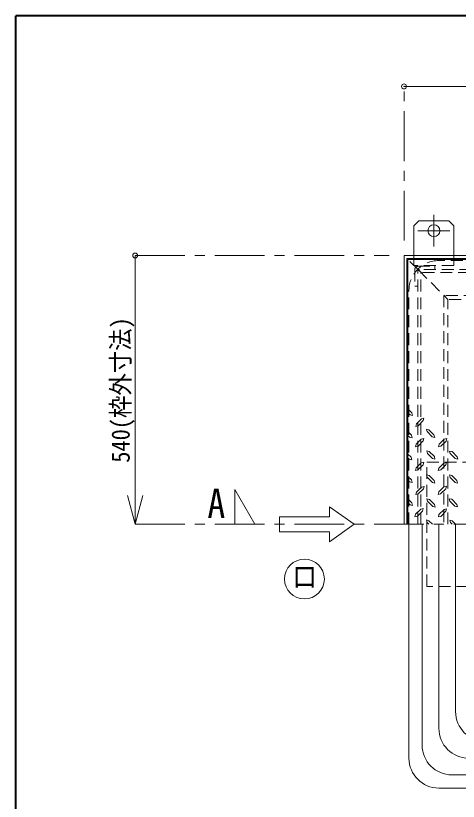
# Model space of a CAD drawing. Units: millimetres at full size, sheet at 1:10; details may follow other scales. Extents: x -2046 to 2004, y -1334 to 1476.
# Drawn here: x -2046 to -1601, y 687 to 1476 of the extents above; entities that cross this region are included whole.
import ezdxf
from ezdxf.enums import TextEntityAlignment as Align

# ---------------------------------------------------------------- set-up
doc = ezdxf.new("R2010")
doc.units = ezdxf.units.MM
doc.header["$LTSCALE"] = 10
doc.header["$PDMODE"] = 32
doc.header["$PDSIZE"] = 5
doc.linetypes.add('CHAIN1', pattern=[8, 5, -1, 1, -1])
doc.linetypes.add('DASHED1', pattern=[1.8, 1.2, -0.6])
doc.layers.add('0-0_ﾚｲﾔ1', color=4, linetype='Continuous', lineweight=9)
doc.styles.add('ＭＳ ゴシック', font='')
doc.styles.get('ＭＳ ゴシック').set_extended_font_data('MS Gothic')

msp = doc.modelspace()

# ---------------------------------------------------------------- linework, layer by layer
at = {"layer": '0-0_ﾚｲﾔ1', "color": 1, "lineweight": 40}
for p in [(-2045.72, -1333.73), (2004.28, 1476.27)]:
    msp.add_line(p, (-2045.72, 1476.27), dxfattribs=at)
at = {"layer": '0-0_ﾚｲﾔ1', "linetype": 'CHAIN1'}
for p, q in [((-1655.72, 1250.27), (-1655.72, 1405.27)), ((-1625.72, 1276.27), (-1625.72, 1244.27)), ((-1641.72, 1260.27), (-1609.72, 1260.27)), ((-1925.72, 1235.27), (-1670.72, 1235.27)), ((-1925.72, 965.27), (-370.72, 965.27))]:
    msp.add_line(p, q, dxfattribs=at)
at = {"layer": '0-0_ﾚｲﾔ1'}
for p, q in [((-715.72, 1405.27), (-1655.72, 1405.27)), ((-1640.72, 1270.27), (-1645.72, 1265.27)), ((-1645.72, 1265.27), (-1645.72, 1235.27)), ((-1640.72, 1270.27), (-1610.72, 1270.27)), ((-1605.72, 1265.27), (-1610.72, 1270.27)), ((-1605.72, 1265.27), (-1605.72, 1235.27)), ((-1925.72, 965.27), (-1925.72, 1235.27)), ((-1647.82, 1077.13), (-1651.72, 1081.18)), ((-1649.67, 1075.2), (-1651.72, 1077.25)), ((-1649.67, 1075.2), (-1647.1, 1074.56)), ((-1647.82, 1077.13), (-1647.1, 1074.56)), ((-1638.26, 1071.26), (-1643.24, 1066.2)), ((-1636.33, 1069.42), (-1641.39, 1064.35)), ((-1638.26, 1071.26), (-1635.69, 1071.99)), ((-1636.33, 1069.42), (-1635.69, 1071.99)), ((-1648.22, 1054.87), (-1651.72, 1058.51)), ((-1633.28, 1060.9), (-1630.71, 1060.17)), ((-1632.56, 1058.33), (-1633.28, 1060.9)), ((-1627.49, 1053.26), (-1632.56, 1058.33)), ((-1625.64, 1055.19), (-1630.71, 1060.17)), ((-1650.07, 1052.94), (-1651.72, 1054.59)), ((-1650.07, 1052.94), (-1647.5, 1052.3)), ((-1648.22, 1054.87), (-1647.5, 1052.3)), ((-1638.34, 1050.85), (-1643.4, 1045.79)), ((-1638.34, 1050.85), (-1635.77, 1051.5)), ((-1636.41, 1049), (-1635.77, 1051.5)), ((-1627.49, 1053.26), (-1624.92, 1052.62)), ((-1625.64, 1055.19), (-1624.92, 1052.62)), ((-1615.44, 1050.77), (-1620.5, 1045.71)), ((-1615.44, 1050.77), (-1612.87, 1051.42)), ((-1613.51, 1048.92), (-1612.87, 1051.42)), ((-1648.55, 1032.61), (-1651.72, 1035.79)), ((-1632.88, 1038.96), (-1630.31, 1038.32)), ((-1632.15, 1036.47), (-1632.88, 1038.96)), ((-1627.09, 1031.33), (-1632.15, 1036.47)), ((-1625.24, 1033.25), (-1630.31, 1038.32)), ((-1609.97, 1038.88), (-1607.4, 1038.24)), ((-1609.25, 1036.39), (-1609.97, 1038.88)), ((-1604.19, 1031.25), (-1609.25, 1036.39)), ((-1602.34, 1033.17), (-1607.4, 1038.24)), ((-1650.47, 1030.68), (-1651.72, 1031.93)), ((-1650.47, 1030.68), (-1647.9, 1030.04)), ((-1648.55, 1032.61), (-1647.9, 1030.04)), ((-1638.5, 1026.91), (-1643.56, 1021.84)), ((-1638.5, 1026.91), (-1635.93, 1027.55)), ((-1636.57, 1025.06), (-1635.93, 1027.55)), ((-1627.09, 1031.33), (-1624.6, 1030.68)), ((-1625.24, 1033.25), (-1624.6, 1030.68)), ((-1615.6, 1026.83), (-1620.66, 1021.76)), ((-1615.6, 1026.83), (-1613.03, 1027.47)), ((-1613.67, 1024.98), (-1613.03, 1027.47)), ((-1604.19, 1031.25), (-1601.7, 1030.6)), ((-1602.34, 1033.17), (-1601.7, 1030.6)), ((-1648.31, 1009.79), (-1651.72, 1013.21)), ((-1633.04, 1015.01), (-1630.47, 1014.37)), ((-1632.31, 1012.52), (-1633.04, 1015.01)), ((-1627.25, 1007.38), (-1632.31, 1012.52)), ((-1625.4, 1009.31), (-1630.47, 1014.37)), ((-1610.14, 1014.93), (-1607.56, 1014.29)), ((-1609.41, 1012.44), (-1610.14, 1014.93)), ((-1604.35, 1007.3), (-1609.41, 1012.44)), ((-1602.5, 1009.23), (-1607.56, 1014.29)), ((-1650.15, 1007.86), (-1651.72, 1009.43)), ((-1650.15, 1007.86), (-1647.58, 1007.22)), ((-1648.31, 1009.79), (-1647.58, 1007.22)), ((-1638.18, 1002.72), (-1643.24, 997.66)), ((-1638.18, 1002.72), (-1635.61, 1003.36)), ((-1636.25, 1000.87), (-1635.61, 1003.36)), ((-1627.25, 1007.38), (-1624.76, 1006.74)), ((-1625.4, 1009.31), (-1624.76, 1006.74)), ((-1615.76, 1002.88), (-1620.82, 997.82)), ((-1615.76, 1002.88), (-1613.19, 1003.52)), ((-1613.83, 1001.03), (-1613.19, 1003.52)), ((-1604.35, 1007.3), (-1601.86, 1006.66)), ((-1602.5, 1009.23), (-1601.86, 1006.66)), ((-1925.72, 965.27), (-1933.48, 994.25)), ((-1925.72, 965.27), (-1917.96, 994.25)), ((-1647.82, 986.81), (-1651.72, 990.71)), ((-1649.67, 984.88), (-1651.72, 987.22)), ((-1647.82, 986.81), (-1647.1, 984.24)), ((-1632.72, 990.83), (-1630.14, 990.18)), ((-1631.99, 988.34), (-1632.72, 990.83)), ((-1626.93, 983.19), (-1631.99, 988.34)), ((-1625.08, 985.12), (-1630.14, 990.18)), ((-1610.3, 990.99), (-1607.72, 990.34)), ((-1609.57, 988.5), (-1610.3, 990.99)), ((-1604.51, 983.35), (-1609.57, 988.5)), ((-1602.66, 985.28), (-1607.72, 990.34)), ((-1649.67, 984.88), (-1647.1, 984.24)), ((-1638.98, 980.38), (-1644.05, 975.32)), ((-1638.98, 980.38), (-1636.41, 981.02)), ((-1637.06, 978.53), (-1636.41, 981.02)), ((-1626.93, 983.19), (-1624.44, 982.55)), ((-1625.08, 985.12), (-1624.44, 982.55)), ((-1615.52, 980.22), (-1620.58, 975.16)), ((-1615.52, 980.22), (-1612.95, 980.86)), ((-1613.59, 978.37), (-1612.95, 980.86)), ((-1604.51, 983.35), (-1602.02, 982.71)), ((-1602.66, 985.28), (-1602.02, 982.71)), ((-1637.51, 743.48), (-1637.51, 965.27)), ((-1633.28, 969.61), (-1630.71, 968.89)), ((-1632.56, 967.04), (-1633.28, 969.61)), ((-1630.79, 965.27), (-1632.56, 967.04)), ((-1627.09, 965.27), (-1630.71, 968.89)), ((-1609.81, 969.45), (-1607.24, 968.81)), ((-1609.17, 966.96), (-1609.81, 969.45)), ((-1607.48, 965.27), (-1609.17, 966.96)), ((-1603.84, 965.27), (-1607.24, 968.81)), ((-1603.93, 777.06), (-1603.93, 965.27)), ((-763.93, 713.48), (-1607.51, 713.48))]:
    msp.add_line(p, q, dxfattribs=at)
at = {"layer": '0-0_ﾚｲﾔ1', "color": 7, "lineweight": 18}
for p, q in [((-715.72, 1235.27), (-1655.72, 1235.27)), ((-1655.72, 1235.27), (-1655.72, 965.27)), ((-718.72, 1232.27), (-1652.72, 1232.27)), ((-1652.72, 1232.27), (-1652.72, 965.27)), ((-1705.72, 965.27), (-1730.72, 982.77)), ((-1780.72, 957.77), (-1780.72, 972.77)), ((-1705.72, 965.27), (-1730.72, 947.77)), ((-1650.72, 965.27), (-1650.72, 730.27)), ((-1780.72, 957.77), (-1730.72, 957.77)), ((-1730.72, 947.77), (-1730.72, 957.77)), ((-750.72, 700.27), (-1620.72, 700.27))]:
    msp.add_line(p, q, dxfattribs=at)
at = {"layer": '0-0_ﾚｲﾔ1', "linetype": 'DASHED1'}
for p, q in [((-1645.72, 1235.27), (-1645.72, 1225.27)), ((-1605.72, 1235.27), (-1605.72, 1225.27)), ((-1641.25, 1220.8), (-1651.72, 1231.27)), ((-1605.72, 1225.27), (-1645.72, 1225.27)), ((-1641.72, 1224.47), (-1624.92, 1224.47)), ((-1624.92, 1224.47), (-1624.92, 1221.27)), ((-750.72, 1230.27), (-1620.72, 1230.27)), ((-1644.92, 1221.27), (-1644.92, 1204.47)), ((-1211.22, 1218.27), (-1638.72, 1218.27)), ((-1638.72, 965.27), (-1638.72, 1218.27)), ((-1650.72, 965.27), (-1650.72, 1200.27)), ((-1641.72, 1204.47), (-1644.92, 1204.47)), ((-755.72, 1195.27), (-1615.72, 1195.27)), ((-1615.72, 1195.27), (-1615.72, 965.27))]:
    msp.add_line(p, q, dxfattribs=at)
at = {"layer": '0-0_ﾚｲﾔ1', "color": 5, "lineweight": 25}
for p in [(-719.72, 1231.27), (-1651.72, 965.27)]:
    msp.add_line(p, (-1651.72, 1231.27), dxfattribs=at)
at = {"layer": '0-0_ﾚｲﾔ1', "color": 7, "linetype": 'DASHED1', "lineweight": 18}
for p, q in [((-1641.72, 965.27), (-1641.72, 1219.67)), ((-1641.25, 1220.8), (-1611.72, 1191.27)), ((-1209.82, 1221.27), (-1640.12, 1221.27)), ((-1238.22, 1191.27), (-1611.72, 1191.27)), ((-1611.72, 965.27), (-1611.72, 1191.27))]:
    msp.add_line(p, q, dxfattribs=at)
at = {"layer": '0-0_ﾚｲﾔ1', "color": 3, "lineweight": 18}
msp.add_line((-1620.72, 760.27), (-1620.72, 965.27), dxfattribs=at)
at = {"layer": '0-0_ﾚｲﾔ1'}
for points in [[(-1641.39, 1064.35), (-1643.97, 1063.63), (-1643.24, 1066.2)], [(-1636.41, 1049), (-1641.56, 1043.86), (-1644.05, 1043.22), (-1643.4, 1045.79)], [(-1613.51, 1048.92), (-1618.65, 1043.78), (-1621.14, 1043.14), (-1620.5, 1045.71)], [(-1636.57, 1025.06), (-1641.72, 1019.92), (-1644.21, 1019.27), (-1643.56, 1021.84)], [(-1613.67, 1024.98), (-1618.81, 1019.84), (-1621.31, 1019.19), (-1620.66, 1021.76)], [(-1636.25, 1000.87), (-1641.39, 995.73), (-1643.89, 995.09), (-1643.24, 997.66)], [(-1613.83, 1001.03), (-1618.97, 995.89), (-1621.47, 995.25), (-1620.82, 997.82)], [(-1637.06, 978.53), (-1642.2, 973.39), (-1644.69, 972.75), (-1644.05, 975.32)], [(-1613.59, 978.37), (-1618.73, 973.23), (-1621.22, 972.59), (-1620.58, 975.16)]]:
    msp.add_lwpolyline(points, dxfattribs=at)
at = {"layer": '0-0_ﾚｲﾔ1', "linetype": 'DASHED1'}
msp.add_lwpolyline([(-1632.87, 1027.77), (-1572.87, 1027.77), (-1572.87, 902.77), (-1632.87, 902.77)], close=True, dxfattribs=at)
at = {"layer": '0-0_ﾚｲﾔ1', "linetype": 'CHAIN1'}
msp.add_lwpolyline([(-1805.72, 965.27), (-1825.72, 1000.27), (-1825.72, 965.27)], dxfattribs=at)
at = {"layer": '0-0_ﾚｲﾔ1', "color": 7, "lineweight": 18}
msp.add_lwpolyline([(-1780.72, 972.77), (-1730.72, 972.77), (-1730.72, 982.77)], dxfattribs=at)
at = {"layer": '0-0_ﾚｲﾔ1'}
msp.add_circle((-1625.72, 1260.27), 6, dxfattribs=at)
at = {"layer": '0-0_ﾚｲﾔ1', "color": 7, "lineweight": 18}
msp.add_circle((-1755.72, 910.27), 20, dxfattribs=at)
at = {"layer": '0-0_ﾚｲﾔ1', "linetype": 'DASHED1'}
for centre, radius in [((-1620.72, 1200.27), 30), ((-1641.72, 1221.27), 3.2)]:
    msp.add_arc(centre, radius, 90, 180, dxfattribs=at)
at = {"layer": '0-0_ﾚｲﾔ1', "color": 7, "linetype": 'DASHED1', "lineweight": 18}
msp.add_arc((-1640.12, 1219.67), 1.6, 90, 180, dxfattribs=at)
at = {"layer": '0-0_ﾚｲﾔ1'}
for centre in [(-1573.93, 777.06), (-1607.51, 743.48)]:
    msp.add_arc(centre, 30, 180, 270, dxfattribs=at)
at = {"layer": '0-0_ﾚｲﾔ1', "color": 3, "lineweight": 18}
msp.add_arc((-1590.72, 760.27), 30, 180, 270, dxfattribs=at)
at = {"layer": '0-0_ﾚｲﾔ1', "color": 7, "lineweight": 18}
msp.add_arc((-1620.72, 730.27), 30, 180, 270, dxfattribs=at)
at = {"layer": '0-0_ﾚｲﾔ1', "color": 1}
for p in [(-1655.72, 1405.27), (-1925.72, 1235.27)]:
    msp.add_point(p, dxfattribs=at)

# ---------------------------------------------------------------- texts
at = {"layer": '0-0_ﾚｲﾔ1', "color": 7, "style": 'ＭＳ ゴシック', "width": 0.9}
msp.add_text('540(枠外寸法)', height=18.33, rotation=90, dxfattribs=at).set_placement((-1925.72, 1027.15), align=Align.BOTTOM_LEFT)
at = {"layer": '0-0_ﾚｲﾔ1', "color": 7, "style": 'ＭＳ ゴシック'}
for s, height, width, p in [('A', 29.33, 0.9, (-1853.22, 962.77)), ('ロ', 21.99, 0.85, (-1768.22, 895.27))]:
    msp.add_text(s, height=height, dxfattribs=dict(at, width=width)).set_placement(p, align=Align.BOTTOM_LEFT)

doc.saveas('drawing.dxf')
